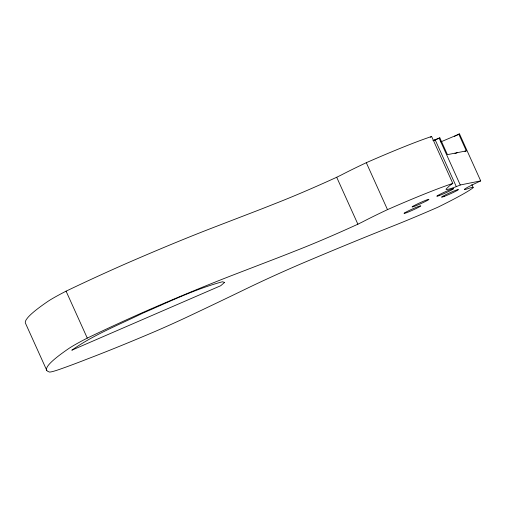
<?xml version="1.0" encoding="UTF-8"?>
<svg xmlns="http://www.w3.org/2000/svg" width="506" height="506" viewBox="0 0 506 506"><rect width="100%" height="100%" fill="white"/><g stroke="black" fill="none" stroke-linecap="round" stroke-linejoin="round"><path stroke-width="0.76" d="M430.448 137.271L431.612 136.487L452.807 183.419L449.67 185.613L446.336 188.827A40.916 2.568 -24.3 0 0 456.304 186.638L460.27 184.987L480.7 180.882L459.511 133.951L440.77 141.914M46.754 370.335L25.559 323.404A508.758 31.948 -24.3 0 1 26.432 319.394L27.824 317.566A508.758 31.948 -24.3 0 1 47.57 301.614A68.949 4.333 -24.3 0 1 66.084 291.165A128.853 8.09 -24.3 0 1 125.912 263.67A206.499 12.966 -24.3 0 1 215.158 226.833L255.96 211.129A206.625 12.973 -24.3 0 0 272.57 204.614L277.465 202.685A92.598 5.813 -24.3 0 0 336.699 177.258L341.158 175.07A64.332 4.042 -24.3 0 1 366.306 162.698A100.998 6.344 -24.3 0 1 431.612 136.487M480.7 180.882L477.556 182.369A17.489 1.101 -24.3 0 0 467.512 188.795A30.556 1.916 -24.3 0 1 473.059 187.764A79.524 4.99 -24.3 0 1 437.842 207.232A119.884 7.527 -24.3 0 1 395.641 224.968L385.483 229.009A382.776 24.035 -24.3 0 0 305.339 262.007A87.266 5.477 -24.3 0 0 245.473 289.147A450.327 28.279 -24.3 0 1 189.364 315.984A71.947 4.516 -24.3 0 1 155.431 331.316A196.689 12.353 -24.3 0 1 87.816 358.805A151.218 9.494 -24.3 0 1 64.452 367.622L59.885 369.253A59.74 3.751 -24.3 0 1 48.924 371.771A508.758 31.948 -24.3 0 1 68.759 348.545A68.949 4.333 -24.3 0 1 87.279 338.103A128.853 8.09 -24.3 0 1 147.107 310.602A206.499 12.966 -24.3 0 1 236.346 273.765L277.155 258.06A206.625 12.973 -24.3 0 0 293.765 251.545L298.66 249.616A92.598 5.813 -24.3 0 0 357.887 224.196L362.347 222.001A64.332 4.042 -24.3 0 1 387.495 209.629A100.998 6.344 -24.3 0 1 452.807 183.419M459.511 133.951L456.368 135.437A17.489 1.101 -24.3 0 0 454.375 136.367M464.887 151.49L466.323 150.864L458.759 134.103M454.957 153.647L457.114 152.717M434.053 140.402L439.859 137.898L447.43 154.659L466.323 150.864M432.946 140.491A40.916 2.568 -24.3 0 0 435.116 139.707L439.859 137.898M471.858 184.601L473.142 187.441M439.082 138.056L460.27 184.987M435.116 139.707L456.304 186.638M366.306 162.698L387.495 209.629M336.699 177.258L357.887 224.196M66.084 291.165L87.279 338.103M404.149 213.216L405.3 213.178A9.216 0.576 -24.3 0 0 418.07 207.561A9.216 0.576 -24.3 0 0 417.437 206.872A9.216 0.576 -24.3 0 0 404.889 212.729L404.149 213.216M224.544 282.411L220.736 285.713L71.814 350.203C93.654 334.732 118.923 324.839 142.863 313.119C169.017 301.886 194.842 289.198 222.412 281.766L224.544 282.411M413.035 206.214L412.295 206.701A9.216 0.576 -24.3 0 0 420.922 203.595A9.216 0.576 -24.3 0 0 428.506 199.358A9.216 0.576 -24.3 0 0 415.957 204.658L413.035 206.214M439.638 195.424A9.216 0.576 -24.3 0 0 453.49 188.858A9.216 0.576 -24.3 0 0 442.706 192.969A9.216 0.576 -24.3 0 0 439.638 195.424M444.35 196.366A9.216 0.576 -24.3 0 0 458.208 189.807A9.216 0.576 -24.3 0 0 447.424 193.912A9.216 0.576 -24.3 0 0 444.35 196.366"/></g></svg>
